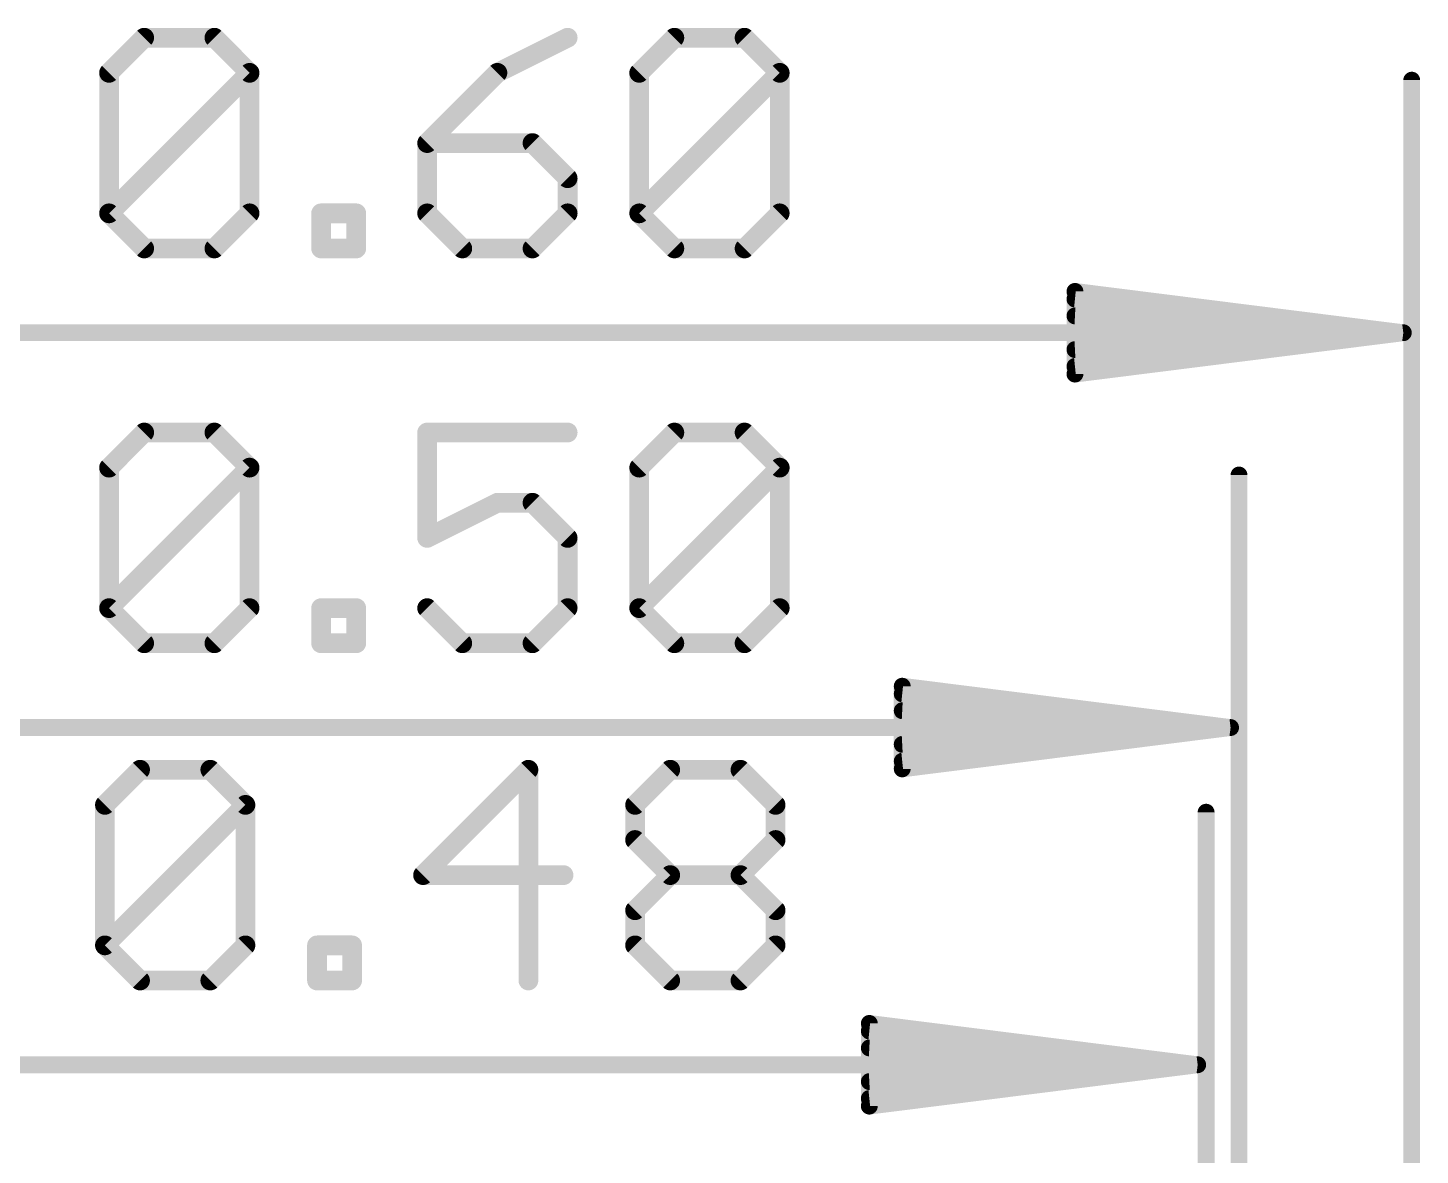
# Model space of a CAD drawing. Extents: x -13.8 to 7.7, y -19.4 to 21.7.
# Drawn here: x -3 to 7.75, y 13.02 to 21.72 of the extents above; entities that cross this region are included whole.
import ezdxf

# ---------------------------------------------------------------- set-up
doc = ezdxf.new("R2010")
doc.units = 0
doc.layers.add('47', color=253, linetype='CONTINUOUS')

msp = doc.modelspace()

# ---------------------------------------------------------------- linework, layer by layer
at = {"layer": '47'}
for points, const_width in [([(-2.3734, 21.374), (-2.1023, 21.6452)], 0.1524), ([(-2.1023, 21.6452), (-1.5599, 21.6452)], 0.1524), ([(-1.5599, 21.6452), (-1.2888, 21.374)], 0.1524), ([(1.167, 21.6452), (0.6246, 21.374)], 0.1524), ([(1.7195, 21.374), (1.9906, 21.6452)], 0.1524), ([(1.9906, 21.6452), (2.5329, 21.6452)], 0.1524), ([(2.5329, 21.6452), (2.8041, 21.374)], 0.1524), ([(-2.3734, 20.2894), (-2.3734, 21.374)], 0.1524), ([(-2.3734, 20.2894), (-1.2888, 21.374)], 0.1524), ([(-1.2888, 21.374), (-1.2888, 20.2894)], 0.1524), ([(0.6246, 21.374), (0.0823, 20.8317)], 0.1524), ([(1.7195, 20.2894), (1.7195, 21.374)], 0.1524), ([(1.7195, 20.2894), (2.8041, 21.374)], 0.1524), ([(2.8041, 21.374), (2.8041, 20.2894)], 0.1524), ([(7.6835, 4.0005), (7.6835, 21.3175)], 0.13), ([(0.0823, 20.8317), (0.0823, 20.2894)], 0.1524), ([(0.8958, 20.8317), (0.0823, 20.8317)], 0.1524), ([(1.167, 20.5605), (0.8958, 20.8317)], 0.1524), ([(1.167, 20.2894), (1.167, 20.5605)], 0.1524), ([(-2.1023, 20.0182), (-2.3734, 20.2894)], 0.1524), ([(-1.2888, 20.2894), (-1.5599, 20.0182)], 0.1524), ([(-0.7363, 20.0182), (-0.7363, 20.2894)], 0.1524), ([(-0.7363, 20.2894), (-0.4651, 20.2894)], 0.1524), ([(-0.4651, 20.2894), (-0.4651, 20.0182)], 0.1524), ([(0.0823, 20.2894), (0.3535, 20.0182)], 0.1524), ([(0.8958, 20.0182), (1.167, 20.2894)], 0.1524), ([(1.9906, 20.0182), (1.7195, 20.2894)], 0.1524), ([(2.8041, 20.2894), (2.5329, 20.0182)], 0.1524), ([(-1.5599, 20.0182), (-2.1023, 20.0182)], 0.1524), ([(-0.4651, 20.0182), (-0.7363, 20.0182)], 0.1524), ([(0.3535, 20.0182), (0.8958, 20.0182)], 0.1524), ([(2.5329, 20.0182), (1.9906, 20.0182)], 0.1524), ([(7.6185, 19.3675), (5.0835, 19.6867)], 0.13), ([(5.0835, 19.6867), (5.0835, 19.0483)], 0.13), ([(7.6185, 19.3675), (5.0835, 19.6275)], 0.13), ([(7.6185, 19.3675), (5.0835, 19.4975)], 0.13), ([(-7.555, 19.3675), (7.6185, 19.3675)], 0.13), ([(5.0835, 19.0483), (7.6185, 19.3675)], 0.13), ([(5.0835, 19.2375), (7.6185, 19.3675)], 0.13), ([(5.0835, 19.1075), (7.6185, 19.3675)], 0.13), ([(-2.3734, 18.326), (-2.1023, 18.5972)], 0.1524), ([(-2.1023, 18.5972), (-1.5599, 18.5972)], 0.1524), ([(-1.5599, 18.5972), (-1.2888, 18.326)], 0.1524), ([(1.167, 18.5972), (0.0823, 18.5972)], 0.1524), ([(0.0823, 18.5972), (0.0823, 17.7837)], 0.1524), ([(1.7195, 18.326), (1.9906, 18.5972)], 0.1524), ([(1.9906, 18.5972), (2.5329, 18.5972)], 0.1524), ([(2.5329, 18.5972), (2.8041, 18.326)], 0.1524), ([(-2.3734, 17.2414), (-2.3734, 18.326)], 0.1524), ([(-2.3734, 17.2414), (-1.2888, 18.326)], 0.1524), ([(-1.2888, 18.326), (-1.2888, 17.2414)], 0.1524), ([(1.7195, 17.2414), (1.7195, 18.326)], 0.1524), ([(1.7195, 17.2414), (2.8041, 18.326)], 0.1524), ([(2.8041, 18.326), (2.8041, 17.2414)], 0.1524), ([(6.35, -1.27), (6.35, 18.2695)], 0.13), ([(0.0823, 17.7837), (0.6246, 18.0549)], 0.1524), ([(0.6246, 18.0549), (0.8958, 18.0549)], 0.1524), ([(0.8958, 18.0549), (1.167, 17.7837)], 0.1524), ([(1.167, 17.7837), (1.167, 17.2414)], 0.1524), ([(-2.1023, 16.9702), (-2.3734, 17.2414)], 0.1524), ([(-1.2888, 17.2414), (-1.5599, 16.9702)], 0.1524), ([(-0.7363, 16.9702), (-0.7363, 17.2414)], 0.1524), ([(-0.7363, 17.2414), (-0.4651, 17.2414)], 0.1524), ([(-0.4651, 17.2414), (-0.4651, 16.9702)], 0.1524), ([(0.3535, 16.9702), (0.0823, 17.2414)], 0.1524), ([(1.167, 17.2414), (0.8958, 16.9702)], 0.1524), ([(1.9906, 16.9702), (1.7195, 17.2414)], 0.1524), ([(2.8041, 17.2414), (2.5329, 16.9702)], 0.1524), ([(-1.5599, 16.9702), (-2.1023, 16.9702)], 0.1524), ([(-0.4651, 16.9702), (-0.7363, 16.9702)], 0.1524), ([(0.8958, 16.9702), (0.3535, 16.9702)], 0.1524), ([(2.5329, 16.9702), (1.9906, 16.9702)], 0.1524), ([(6.285, 16.3195), (3.75, 16.6387)], 0.13), ([(3.75, 16.6387), (3.75, 16.0003)], 0.13), ([(6.285, 16.3195), (3.75, 16.5795)], 0.13), ([(6.285, 16.3195), (3.75, 16.4495)], 0.13), ([(-6.2215, 16.3195), (6.285, 16.3195)], 0.13), ([(3.75, 16.0003), (6.285, 16.3195)], 0.13), ([(3.75, 16.1895), (6.285, 16.3195)], 0.13), ([(3.75, 16.0595), (6.285, 16.3195)], 0.13), ([(-2.4052, 15.7225), (-2.134, 15.9937)], 0.1524), ([(-2.134, 15.9937), (-1.5917, 15.9937)], 0.1524), ([(-1.5917, 15.9937), (-1.3205, 15.7225)], 0.1524), ([(0.864, 15.9937), (0.0505, 15.1802)], 0.1524), ([(0.864, 14.3667), (0.864, 15.9937)], 0.1524), ([(1.6877, 15.7225), (1.9589, 15.9937)], 0.1524), ([(1.9589, 15.9937), (2.5012, 15.9937)], 0.1524), ([(2.5012, 15.9937), (2.7724, 15.7225)], 0.1524), ([(-2.4052, 14.6379), (-2.4052, 15.7225)], 0.1524), ([(-2.4052, 14.6379), (-1.3205, 15.7225)], 0.1524), ([(-1.3205, 15.7225), (-1.3205, 14.6379)], 0.1524), ([(1.6877, 15.4514), (1.6877, 15.7225)], 0.1524), ([(2.7724, 15.7225), (2.7724, 15.4514)], 0.1524), ([(6.096, 6.223), (6.096, 15.666)], 0.13), ([(1.9589, 15.1802), (1.6877, 15.4514)], 0.1524), ([(2.7724, 15.4514), (2.5012, 15.1802)], 0.1524), ([(0.0505, 15.1802), (1.1352, 15.1802)], 0.1524), ([(1.6877, 14.909), (1.9589, 15.1802)], 0.1524), ([(1.9589, 15.1802), (2.5012, 15.1802)], 0.1524), ([(2.5012, 15.1802), (2.7724, 14.909)], 0.1524), ([(1.6877, 14.6379), (1.6877, 14.909)], 0.1524), ([(2.7724, 14.909), (2.7724, 14.6379)], 0.1524), ([(-2.134, 14.3667), (-2.4052, 14.6379)], 0.1524), ([(-1.3205, 14.6379), (-1.5917, 14.3667)], 0.1524), ([(-0.768, 14.3667), (-0.768, 14.6379)], 0.1524), ([(-0.768, 14.6379), (-0.4969, 14.6379)], 0.1524), ([(-0.4969, 14.6379), (-0.4969, 14.3667)], 0.1524), ([(1.9589, 14.3667), (1.6877, 14.6379)], 0.1524), ([(2.7724, 14.6379), (2.5012, 14.3667)], 0.1524), ([(-1.5917, 14.3667), (-2.134, 14.3667)], 0.1524), ([(-0.4969, 14.3667), (-0.768, 14.3667)], 0.1524), ([(2.5012, 14.3667), (1.9589, 14.3667)], 0.1524), ([(6.031, 13.716), (3.496, 14.0352)], 0.13), ([(3.496, 14.0352), (3.496, 13.3968)], 0.13), ([(6.031, 13.716), (3.496, 13.976)], 0.13), ([(6.031, 13.716), (3.496, 13.846)], 0.13), ([(-6.031, 13.716), (6.031, 13.716)], 0.13), ([(3.496, 13.3968), (6.031, 13.716)], 0.13), ([(3.496, 13.586), (6.031, 13.716)], 0.13), ([(3.496, 13.456), (6.031, 13.716)], 0.13)]:
    msp.add_lwpolyline(points, dxfattribs=dict(at, const_width=const_width))
for points, const_width in [([(-2.1023, 21.6833, 1), (-2.1023, 21.6071)], 0.0762), ([(-2.0753, 21.6182, 1), (-2.1292, 21.6721)], 0.0762), ([(-1.533, 21.6721, 1), (-1.5869, 21.6182)], 0.0762), ([(-1.5599, 21.6071, 1), (-1.5599, 21.6833)], 0.0762), ([(1.184, 21.6111, 1), (1.1499, 21.6793)], 0.0762), ([(1.9906, 21.6833, 1), (1.9906, 21.6071)], 0.0762), ([(2.0176, 21.6182, 1), (1.9637, 21.6721)], 0.0762), ([(2.5599, 21.6721, 1), (2.506, 21.6182)], 0.0762), ([(2.5329, 21.6071, 1), (2.5329, 21.6833)], 0.0762), ([(-2.4004, 21.401, 1), (-2.3465, 21.3471)], 0.0762), ([(-2.3353, 21.374, 1), (-2.4115, 21.374)], 0.0762), ([(-1.2507, 21.374, 1), (-1.3269, 21.374)], 0.0762), ([(-1.2618, 21.3471, 1), (-1.3157, 21.401)], 0.0762), ([(-1.3157, 21.3471, 1), (-1.2618, 21.401)], 0.0762), ([(0.6076, 21.4081, 1), (0.6417, 21.3399)], 0.0762), ([(0.6516, 21.3471, 1), (0.5977, 21.401)], 0.0762), ([(1.6925, 21.401, 1), (1.7464, 21.3471)], 0.0762), ([(1.7576, 21.374, 1), (1.6814, 21.374)], 0.0762), ([(2.8422, 21.374, 1), (2.766, 21.374)], 0.0762), ([(2.8311, 21.3471, 1), (2.7772, 21.401)], 0.0762), ([(2.7772, 21.3471, 1), (2.831, 21.401)], 0.0762), ([(7.716, 21.3175, 1), (7.651, 21.3175)], 0.065), ([(0.1204, 20.8317, 1), (0.0442, 20.8317)], 0.0762), ([(0.0823, 20.8698, 1), (0.0823, 20.7936)], 0.0762), ([(0.0554, 20.8586, 1), (0.1092, 20.8048)], 0.0762), ([(0.9227, 20.8586, 1), (0.8688, 20.8048)], 0.0762), ([(0.8958, 20.7936, 1), (0.8958, 20.8698)], 0.0762), ([(1.2051, 20.5605, 1), (1.1289, 20.5605)], 0.0762), ([(1.14, 20.5336, 1), (1.1939, 20.5875)], 0.0762), ([(-2.3465, 20.3163, 1), (-2.4004, 20.2624)], 0.0762), ([(-2.4004, 20.3163, 1), (-2.3465, 20.2624)], 0.0762), ([(-2.4115, 20.2894, 1), (-2.3353, 20.2894)], 0.0762), ([(-1.3269, 20.2894, 1), (-1.2507, 20.2894)], 0.0762), ([(-1.2618, 20.2624, 1), (-1.3157, 20.3163)], 0.0762), ([(-0.6982, 20.2894, 1), (-0.7744, 20.2894)], 0.0762), ([(-0.7363, 20.3275, 1), (-0.7363, 20.2513)], 0.0762), ([(-0.427, 20.2894, 1), (-0.5032, 20.2894)], 0.0762), ([(-0.4651, 20.2513, 1), (-0.4651, 20.3275)], 0.0762), ([(0.1092, 20.3163, 1), (0.0554, 20.2624)], 0.0762), ([(0.0442, 20.2894, 1), (0.1204, 20.2894)], 0.0762), ([(1.1289, 20.2894, 1), (1.2051, 20.2894)], 0.0762), ([(1.1939, 20.2624, 1), (1.14, 20.3163)], 0.0762), ([(1.7464, 20.3163, 1), (1.6925, 20.2624)], 0.0762), ([(1.6925, 20.3163, 1), (1.7464, 20.2624)], 0.0762), ([(1.6814, 20.2894, 1), (1.7576, 20.2894)], 0.0762), ([(2.766, 20.2894, 1), (2.8422, 20.2894)], 0.0762), ([(2.831, 20.2624, 1), (2.7772, 20.3163)], 0.0762), ([(-2.1023, 20.0563, 1), (-2.1023, 19.9801)], 0.0762), ([(-2.1292, 19.9913, 1), (-2.0753, 20.0451)], 0.0762), ([(-1.5869, 20.0451, 1), (-1.533, 19.9913)], 0.0762), ([(-1.5599, 19.9801, 1), (-1.5599, 20.0563)], 0.0762), ([(-0.7363, 20.0563, 1), (-0.7363, 19.9801)], 0.0762), ([(-0.7744, 20.0182, 1), (-0.6982, 20.0182)], 0.0762), ([(-0.5032, 20.0182, 1), (-0.427, 20.0182)], 0.0762), ([(-0.4651, 19.9801, 1), (-0.4651, 20.0563)], 0.0762), ([(0.3535, 20.0563, 1), (0.3535, 19.9801)], 0.0762), ([(0.3265, 19.9913, 1), (0.3804, 20.0451)], 0.0762), ([(0.8688, 20.0451, 1), (0.9227, 19.9913)], 0.0762), ([(0.8958, 19.9801, 1), (0.8958, 20.0563)], 0.0762), ([(1.9906, 20.0563, 1), (1.9906, 19.9801)], 0.0762), ([(1.9637, 19.9913, 1), (2.0176, 20.0451)], 0.0762), ([(2.506, 20.0451, 1), (2.5599, 19.9913)], 0.0762), ([(2.5329, 19.9801, 1), (2.5329, 20.0563)], 0.0762), ([(5.0876, 19.719, 1), (5.0794, 19.6545)], 0.065), ([(5.116, 19.6867, 1), (5.051, 19.6867)], 0.065), ([(5.0868, 19.6598, 1), (5.0802, 19.5952)], 0.065), ([(5.0852, 19.53, 1), (5.0818, 19.465)], 0.065), ([(7.6226, 19.3353, 1), (7.6144, 19.3997)], 0.065), ([(7.6144, 19.3353, 1), (7.6226, 19.3997)], 0.065), ([(7.6218, 19.3352, 1), (7.6152, 19.3998)], 0.065), ([(7.6152, 19.3352, 1), (7.6218, 19.3998)], 0.065), ([(7.6168, 19.335, 1), (7.6202, 19.4)], 0.065), ([(7.6202, 19.335, 1), (7.6168, 19.4)], 0.065), ([(7.6185, 19.335, 1), (7.6185, 19.4)], 0.065), ([(5.0818, 19.27, 1), (5.0852, 19.205)], 0.065), ([(5.0802, 19.1398, 1), (5.0868, 19.0752)], 0.065), ([(5.0794, 19.0805, 1), (5.0876, 19.016)], 0.065), ([(5.051, 19.0483, 1), (5.116, 19.0483)], 0.065), ([(-2.1023, 18.6353, 1), (-2.1023, 18.5591)], 0.0762), ([(-2.0753, 18.5702, 1), (-2.1292, 18.6241)], 0.0762), ([(-1.533, 18.6241, 1), (-1.5869, 18.5702)], 0.0762), ([(-1.5599, 18.5591, 1), (-1.5599, 18.6353)], 0.0762), ([(0.0823, 18.6353, 1), (0.0823, 18.5591)], 0.0762), ([(0.1204, 18.5972, 1), (0.0442, 18.5972)], 0.0762), ([(1.167, 18.5591, 1), (1.167, 18.6353)], 0.0762), ([(1.9906, 18.6353, 1), (1.9906, 18.5591)], 0.0762), ([(2.0176, 18.5702, 1), (1.9637, 18.6241)], 0.0762), ([(2.5599, 18.6241, 1), (2.506, 18.5702)], 0.0762), ([(2.5329, 18.5591, 1), (2.5329, 18.6353)], 0.0762), ([(-2.4004, 18.353, 1), (-2.3465, 18.2991)], 0.0762), ([(-2.3353, 18.326, 1), (-2.4115, 18.326)], 0.0762), ([(-1.2507, 18.326, 1), (-1.3269, 18.326)], 0.0762), ([(-1.2618, 18.2991, 1), (-1.3157, 18.353)], 0.0762), ([(-1.3157, 18.2991, 1), (-1.2618, 18.353)], 0.0762), ([(1.6925, 18.353, 1), (1.7464, 18.2991)], 0.0762), ([(1.7576, 18.326, 1), (1.6814, 18.326)], 0.0762), ([(2.8422, 18.326, 1), (2.766, 18.326)], 0.0762), ([(2.8311, 18.2991, 1), (2.7772, 18.353)], 0.0762), ([(2.7772, 18.2991, 1), (2.831, 18.353)], 0.0762), ([(6.3825, 18.2695, 1), (6.3175, 18.2695)], 0.065), ([(0.6246, 18.093, 1), (0.6246, 18.0168)], 0.0762), ([(0.6417, 18.0208, 1), (0.6076, 18.0889)], 0.0762), ([(0.9227, 18.0818, 1), (0.8688, 18.0279)], 0.0762), ([(0.8958, 18.0168, 1), (0.8958, 18.093)], 0.0762), ([(0.0653, 17.8178, 1), (0.0993, 17.7496)], 0.0762), ([(1.2051, 17.7837, 1), (1.1289, 17.7837)], 0.0762), ([(1.14, 17.7568, 1), (1.1939, 17.8106)], 0.0762), ([(0.0442, 17.7837, 1), (0.1204, 17.7837)], 0.0762), ([(-2.3465, 17.2683, 1), (-2.4004, 17.2144)], 0.0762), ([(-2.4004, 17.2683, 1), (-2.3465, 17.2144)], 0.0762), ([(-1.2618, 17.2144, 1), (-1.3157, 17.2683)], 0.0762), ([(-0.6982, 17.2414, 1), (-0.7744, 17.2414)], 0.0762), ([(-0.7363, 17.2795, 1), (-0.7363, 17.2033)], 0.0762), ([(-0.427, 17.2414, 1), (-0.5032, 17.2414)], 0.0762), ([(-0.4651, 17.2033, 1), (-0.4651, 17.2795)], 0.0762), ([(0.1092, 17.2683, 1), (0.0554, 17.2144)], 0.0762), ([(1.1939, 17.2144, 1), (1.14, 17.2683)], 0.0762), ([(1.7464, 17.2683, 1), (1.6925, 17.2144)], 0.0762), ([(1.6925, 17.2683, 1), (1.7464, 17.2144)], 0.0762), ([(2.831, 17.2144, 1), (2.7772, 17.2683)], 0.0762), ([(-2.4115, 17.2414, 1), (-2.3353, 17.2414)], 0.0762), ([(-1.3269, 17.2414, 1), (-1.2507, 17.2414)], 0.0762), ([(1.1289, 17.2414, 1), (1.2051, 17.2414)], 0.0762), ([(1.6814, 17.2414, 1), (1.7576, 17.2414)], 0.0762), ([(2.766, 17.2414, 1), (2.8422, 17.2414)], 0.0762), ([(-2.1023, 17.0083, 1), (-2.1023, 16.9321)], 0.0762), ([(-2.1292, 16.9433, 1), (-2.0753, 16.9971)], 0.0762), ([(-1.5869, 16.9971, 1), (-1.533, 16.9433)], 0.0762), ([(-1.5599, 16.9321, 1), (-1.5599, 17.0083)], 0.0762), ([(-0.7363, 17.0083, 1), (-0.7363, 16.9321)], 0.0762), ([(-0.7744, 16.9702, 1), (-0.6982, 16.9702)], 0.0762), ([(-0.5032, 16.9702, 1), (-0.427, 16.9702)], 0.0762), ([(-0.4651, 16.9321, 1), (-0.4651, 17.0083)], 0.0762), ([(0.3535, 17.0083, 1), (0.3535, 16.9321)], 0.0762), ([(0.3265, 16.9433, 1), (0.3804, 16.9971)], 0.0762), ([(0.8688, 16.9971, 1), (0.9227, 16.9433)], 0.0762), ([(0.8958, 16.9321, 1), (0.8958, 17.0083)], 0.0762), ([(1.9906, 17.0083, 1), (1.9906, 16.9321)], 0.0762), ([(1.9637, 16.9433, 1), (2.0176, 16.9971)], 0.0762), ([(2.506, 16.9971, 1), (2.5599, 16.9433)], 0.0762), ([(2.5329, 16.9321, 1), (2.5329, 17.0083)], 0.0762), ([(3.7541, 16.671, 1), (3.7459, 16.6065)], 0.065), ([(3.7825, 16.6387, 1), (3.7175, 16.6387)], 0.065), ([(3.7533, 16.6118, 1), (3.7467, 16.5472)], 0.065), ([(3.7517, 16.482, 1), (3.7483, 16.417)], 0.065), ([(6.2891, 16.2873, 1), (6.2809, 16.3517)], 0.065), ([(6.2809, 16.2873, 1), (6.2891, 16.3517)], 0.065), ([(6.2883, 16.2872, 1), (6.2817, 16.3518)], 0.065), ([(6.2817, 16.2872, 1), (6.2883, 16.3518)], 0.065), ([(6.2833, 16.287, 1), (6.2867, 16.352)], 0.065), ([(6.2867, 16.287, 1), (6.2833, 16.352)], 0.065), ([(6.285, 16.287, 1), (6.285, 16.352)], 0.065), ([(3.7483, 16.222, 1), (3.7517, 16.157)], 0.065), ([(3.7467, 16.0918, 1), (3.7533, 16.0272)], 0.065), ([(-2.134, 16.0318, 1), (-2.134, 15.9556)], 0.0762), ([(-2.1071, 15.9667, 1), (-2.161, 16.0206)], 0.0762), ([(-1.5648, 16.0206, 1), (-1.6186, 15.9667)], 0.0762), ([(-1.5917, 15.9556, 1), (-1.5917, 16.0318)], 0.0762), ([(0.9021, 15.9937, 1), (0.8259, 15.9937)], 0.0762), ([(0.891, 15.9667, 1), (0.8371, 16.0206)], 0.0762), ([(1.9589, 16.0318, 1), (1.9589, 15.9556)], 0.0762), ([(1.9858, 15.9667, 1), (1.9319, 16.0206)], 0.0762), ([(2.5281, 16.0206, 1), (2.4743, 15.9667)], 0.0762), ([(2.5012, 15.9556, 1), (2.5012, 16.0318)], 0.0762), ([(3.7459, 16.0325, 1), (3.7541, 15.968)], 0.065), ([(3.7175, 16.0003, 1), (3.7825, 16.0003)], 0.065), ([(-2.3671, 15.7225, 1), (-2.4433, 15.7225)], 0.0762), ([(-2.4321, 15.7495, 1), (-2.3782, 15.6956)], 0.0762), ([(-1.2824, 15.7225, 1), (-1.3586, 15.7225)], 0.0762), ([(-1.2936, 15.6956, 1), (-1.3475, 15.7495)], 0.0762), ([(-1.3475, 15.6956, 1), (-1.2936, 15.7495)], 0.0762), ([(1.7258, 15.7225, 1), (1.6496, 15.7225)], 0.0762), ([(1.6608, 15.7495, 1), (1.7146, 15.6956)], 0.0762), ([(2.8105, 15.7225, 1), (2.7343, 15.7225)], 0.0762), ([(2.7454, 15.6956, 1), (2.7993, 15.7495)], 0.0762), ([(6.1285, 15.666, 1), (6.0635, 15.666)], 0.065), ([(1.7146, 15.4783, 1), (1.6608, 15.4244)], 0.0762), ([(1.6496, 15.4514, 1), (1.7258, 15.4514)], 0.0762), ([(2.7343, 15.4514, 1), (2.8105, 15.4514)], 0.0762), ([(2.7993, 15.4244, 1), (2.7454, 15.4783)], 0.0762), ([(0.0505, 15.2183, 1), (0.0505, 15.1421)], 0.0762), ([(0.0236, 15.2071, 1), (0.0775, 15.1533)], 0.0762), ([(1.1352, 15.1421, 1), (1.1352, 15.2183)], 0.0762), ([(1.9589, 15.2183, 1), (1.9589, 15.1421)], 0.0762), ([(1.9858, 15.1533, 1), (1.9319, 15.2071)], 0.0762), ([(1.9319, 15.1533, 1), (1.9858, 15.2071)], 0.0762), ([(2.5281, 15.2071, 1), (2.4743, 15.1533)], 0.0762), ([(2.4743, 15.2071, 1), (2.5281, 15.1533)], 0.0762), ([(2.5012, 15.1421, 1), (2.5012, 15.2183)], 0.0762), ([(1.7258, 14.909, 1), (1.6496, 14.909)], 0.0762), ([(1.6608, 14.936, 1), (1.7146, 14.8821)], 0.0762), ([(2.8105, 14.909, 1), (2.7343, 14.909)], 0.0762), ([(2.7454, 14.8821, 1), (2.7993, 14.936)], 0.0762), ([(-2.3782, 14.6648, 1), (-2.4321, 14.6109)], 0.0762), ([(-2.4321, 14.6648, 1), (-2.3782, 14.6109)], 0.0762), ([(-2.4433, 14.6379, 1), (-2.3671, 14.6379)], 0.0762), ([(-1.3586, 14.6379, 1), (-1.2824, 14.6379)], 0.0762), ([(-1.2936, 14.6109, 1), (-1.3475, 14.6648)], 0.0762), ([(-0.7299, 14.6379, 1), (-0.8061, 14.6379)], 0.0762), ([(-0.768, 14.676, 1), (-0.768, 14.5998)], 0.0762), ([(-0.4588, 14.6379, 1), (-0.535, 14.6379)], 0.0762), ([(-0.4969, 14.5998, 1), (-0.4969, 14.676)], 0.0762), ([(1.7146, 14.6648, 1), (1.6608, 14.6109)], 0.0762), ([(1.6496, 14.6379, 1), (1.7258, 14.6379)], 0.0762), ([(2.7343, 14.6379, 1), (2.8105, 14.6379)], 0.0762), ([(2.7993, 14.6109, 1), (2.7454, 14.6648)], 0.0762), ([(-2.134, 14.4048, 1), (-2.134, 14.3286)], 0.0762), ([(-2.161, 14.3398, 1), (-2.1071, 14.3936)], 0.0762), ([(-1.6186, 14.3936, 1), (-1.5648, 14.3398)], 0.0762), ([(-1.5917, 14.3286, 1), (-1.5917, 14.4048)], 0.0762), ([(-0.768, 14.4048, 1), (-0.768, 14.3286)], 0.0762), ([(-0.8061, 14.3667, 1), (-0.7299, 14.3667)], 0.0762), ([(-0.535, 14.3667, 1), (-0.4588, 14.3667)], 0.0762), ([(-0.4969, 14.3286, 1), (-0.4969, 14.4048)], 0.0762), ([(0.8259, 14.3667, 1), (0.9021, 14.3667)], 0.0762), ([(1.9589, 14.4048, 1), (1.9589, 14.3286)], 0.0762), ([(1.9319, 14.3398, 1), (1.9858, 14.3936)], 0.0762), ([(2.4743, 14.3936, 1), (2.5281, 14.3398)], 0.0762), ([(2.5012, 14.3286, 1), (2.5012, 14.4048)], 0.0762), ([(3.5001, 14.0675, 1), (3.4919, 14.003)], 0.065), ([(3.5285, 14.0352, 1), (3.4635, 14.0352)], 0.065), ([(3.4993, 14.0083, 1), (3.4927, 13.9437)], 0.065), ([(3.4977, 13.8785, 1), (3.4943, 13.8135)], 0.065), ([(6.0351, 13.6838, 1), (6.0269, 13.7482)], 0.065), ([(6.0269, 13.6838, 1), (6.0351, 13.7482)], 0.065), ([(6.0343, 13.6837, 1), (6.0277, 13.7483)], 0.065), ([(6.0277, 13.6837, 1), (6.0343, 13.7483)], 0.065), ([(6.0293, 13.6835, 1), (6.0327, 13.7485)], 0.065), ([(6.0327, 13.6835, 1), (6.0293, 13.7485)], 0.065), ([(6.031, 13.6835, 1), (6.031, 13.7485)], 0.065), ([(3.4943, 13.6185, 1), (3.4977, 13.5535)], 0.065), ([(3.4927, 13.4883, 1), (3.4993, 13.4237)], 0.065), ([(3.4919, 13.429, 1), (3.5001, 13.3645)], 0.065), ([(3.4635, 13.3968, 1), (3.5285, 13.3968)], 0.065)]:
    msp.add_lwpolyline(points, format="xyb", dxfattribs=dict(at, const_width=const_width))

doc.saveas('drawing.dxf')
